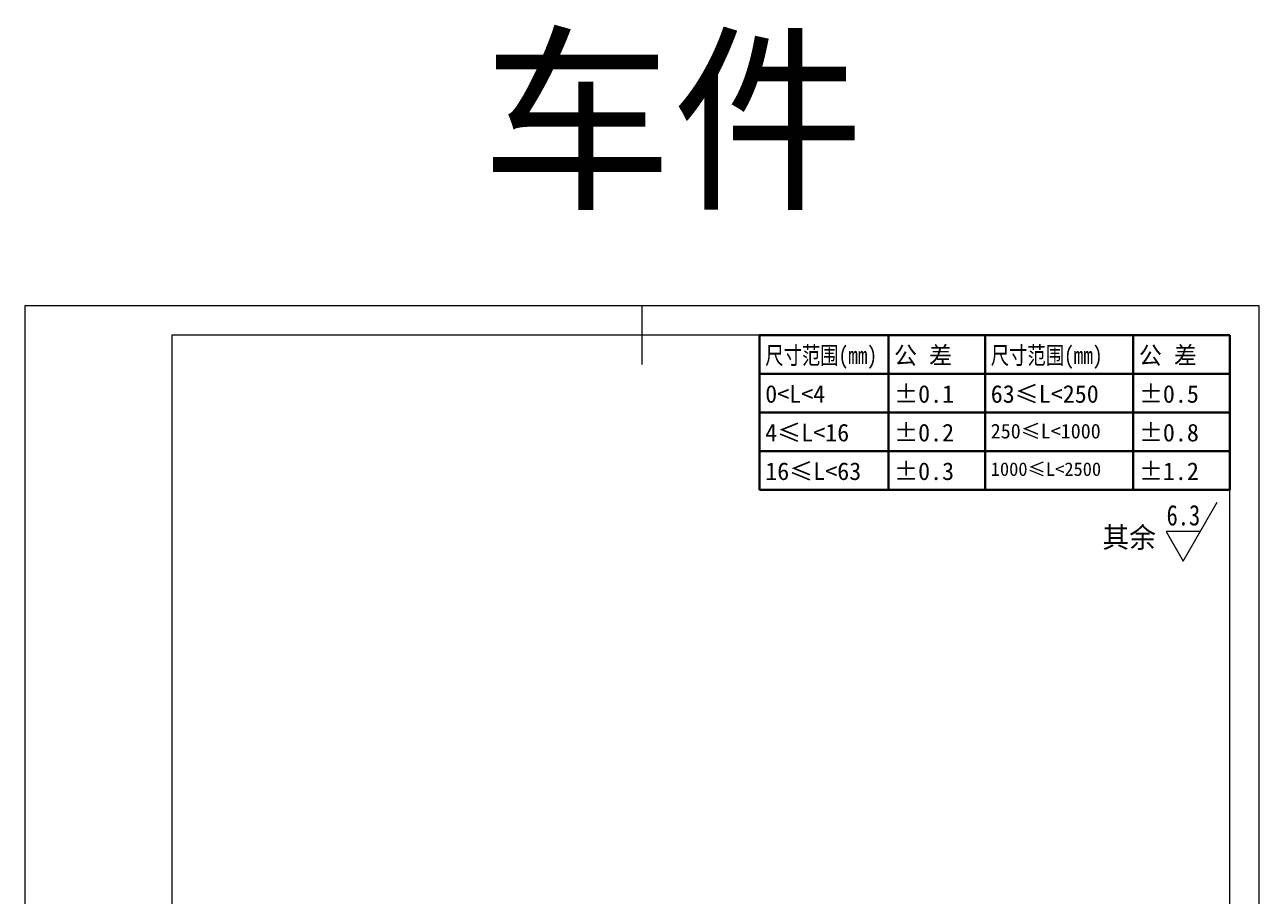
# Model space of a CAD drawing. Header units: millimetres. Extents: x -15766 to 80009, y -9701 to 15159.
# Drawn here: x 10003.2 to 10213.2, y 13450.2 to 13598.6 of the extents above; entities that cross this region are included whole.
import ezdxf
from ezdxf.enums import TextEntityAlignment as Align

# ---------------------------------------------------------------- set-up
doc = ezdxf.new("R2010")
doc.units = ezdxf.units.MM
for name, color, linetype, lineweight in [('AM_VIS', 7, 'Continuous', 18), ('CDRAFT0', 7, 'Continuous', 18), ('DIM', 253, 'Continuous', 20), ('title_frame', 7, 'Continuous', 18), ('word_dim', 9, 'Continuous', 18), ('尺寸线层', 3, 'Continuous', 18), ('粗实线层', 7, 'Continuous', 35), ('粗实线层_1', 7, 'Continuous', 15)]:
    doc.layers.add(name, color=color, linetype=linetype, lineweight=lineweight)
doc.styles.add('DIM', font='', dxfattribs={"width": 0.8})
doc.styles.get('DIM').set_extended_font_data('NSimSun')

# ---------------------------------------------------------------- blocks, each defined once
blk = doc.blocks.new('*X587')
at = {"layer": 'CDRAFT0'}
blk.add_line((210, 148.5), (200, 148.5), dxfattribs=at)
blk.add_lwpolyline([(0, 0), (210, 0), (210, 297), (0, 297), (0, 0)], dxfattribs=at)
at = {"layer": '粗实线层_1'}
for p, q in [((105, 297), (105, 287)), ((205, 292), (25, 292)), ((25, 292), (25, 5)), ((205, 5), (205, 292)), ((0, 139.83), (30, 139.83)), ((105, 0), (105, 10)), ((25, 5), (205, 5))]:
    blk.add_line(p, q, dxfattribs=at)
blk = doc.blocks.new('自由公差_1')
at = {"layer": '粗实线层'}
for p, q in [((-80, 0), (0, 0)), ((-80, 0), (-80, -26.3)), ((-58.08, 0), (-58.08, -26.3)), ((-41.64, 0), (-41.64, -26.3)), ((-16.44, 0), (-16.44, -26.3)), ((0, 0), (0, -26.3)), ((-80, -6.58), (0, -6.58)), ((-80, -13.15), (0, -13.15)), ((-80, -19.73), (0, -19.73)), ((-80, -26.3), (0, -26.3))]:
    blk.add_line(p, q, dxfattribs=at)
at = {"layer": '尺寸线层', "linetype": 'Continuous', "attachment_point": 1, "line_spacing_factor": 0.9}
for s, insert, char_height, width in [('{\\W0.8;尺寸范围(mm)}', (-79.04, -1.92), 3, 22.6032), ('公 差', (-57.12, -1.92), 3, 22.6032), ('{\\W0.8;尺寸范围(mm)}', (-40.68, -1.92), 3, 22.6032), ('公 差', (-15.48, -1.92), 3, 22.6032), ('%%P0.1', (-57.12, -8.49), 3, 12.7119), ('63≤L<250', (-40.68, -8.49), 3, 22.6032), ('%%P0.5', (-15.48, -8.49), 3, 12.5771), ('0<L<4', (-79.04, -8.49), 3, 22.6032), ('4≤L<16', (-79.04, -15.07), 3, 22.6032), ('%%P0.2', (-57.12, -15.07), 3, 12.4769), ('250≤L<1000', (-40.68, -15.07), 2.5, 22.6032), ('%%P0.8', (-15.48, -15.07), 3, 13.0759), ('16≤L<63', (-79.04, -21.64), 3, 22.6032), ('%%P0.3', (-57.12, -21.64), 3, 12.7119), ('1000≤L<2500', (-40.68, -21.64), 2.3, 22.6032), ('%%P1.2', (-15.48, -21.64), 3, 12.8764)]:
    blk.add_mtext(s, dxfattribs=dict(at, insert=insert, char_height=char_height, width=width))

msp = doc.modelspace()

# ---------------------------------------------------------------- linework, layer by layer
at = {"layer": 'DIM'}
for p, q in [((10200.24446, 13507.30629), (10206.01796, 13517.30629)), ((10203.13121, 13512.30629), (10197.35771, 13512.30629)), ((10197.35771, 13512.30629), (10200.24446, 13507.30629))]:
    msp.add_line(p, q, dxfattribs=at)

# ---------------------------------------------------------------- block references
at = {"layer": 'AM_VIS'}
msp.add_blockref('*X587', (10003.18934, 13253.73384), dxfattribs=at)
at = {"layer": 'title_frame'}
msp.add_blockref('自由公差_1', (10208.18934, 13545.73384), dxfattribs=at)

# ---------------------------------------------------------------- texts
at = {"layer": 'DIM', "color": 2, "style": 'DIM', "width": 0.8}
msp.add_attdef('6.3', text='0.0', height=3.5, dxfattribs=at).set_placement((10203.13121, 13512.30629), align=Align.BOTTOM_RIGHT)
at = {"layer": 'word_dim', "color": 3, "insert": (10080.86655, 13594.78394), "char_height": 25, "width": 116.6634772, "attachment_point": 1}
msp.add_mtext('车件', dxfattribs=at)
at = {"layer": 'word_dim', "linetype": 'Continuous', "insert": (10186.5045, 13513.07215), "char_height": 3.5, "width": 10.860604, "attachment_point": 1}
msp.add_mtext('{\\C3;其余}', dxfattribs=at)

doc.saveas('drawing.dxf')
